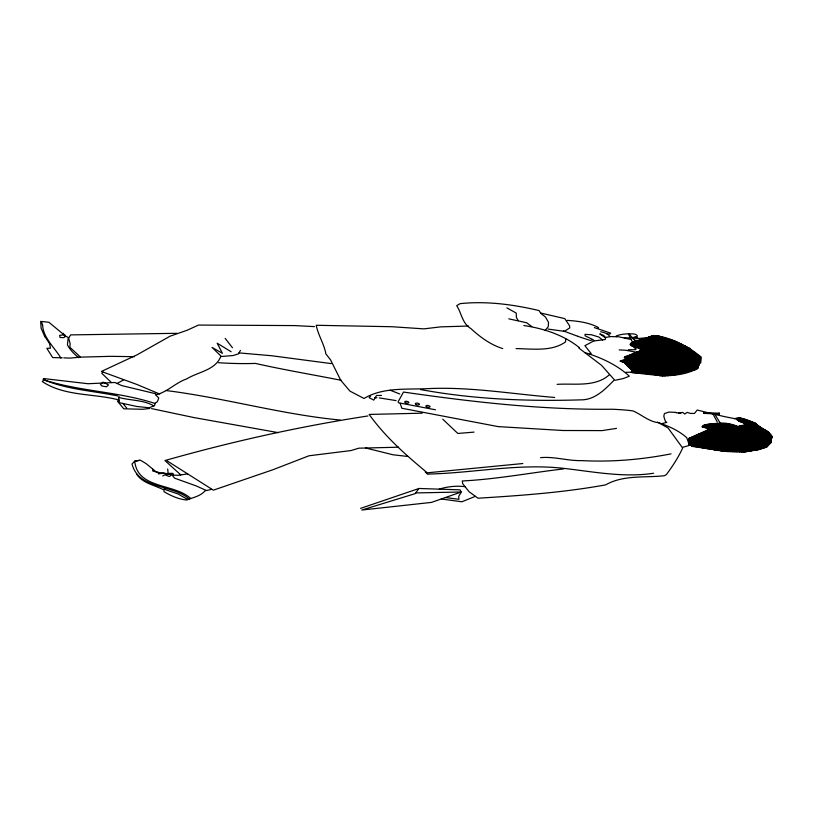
<?xml version="1.0" encoding="UTF-8"?>
<svg xmlns="http://www.w3.org/2000/svg" width="813" height="813" viewBox="0 0 813 813"><rect width="100%" height="100%" fill="white"/><g stroke="black" fill="none" stroke-linecap="round" stroke-linejoin="round"><path stroke-width="1.22" d="M42.611 324.682C42.855 337.476 54.573 347.456 60.843 357.994M565.726 338.574L565.553 341.897C551.702 351.856 532.322 348.797 516.082 348.604M381.47 395.443L376.48 395.464L373.777 400.108L369.122 397.689L370.596 396.033M172.763 474.619L172.468 475.575L174.632 478.186L196.055 485.869L206.177 490.391M118.485 397.791L119.125 396.571M102.773 371.754L101.889 373.37L111.462 382.598M397.994 402.039L403.502 392.049C472.881 402.089 542.464 410.006 612.697 409.244C619.547 409.62 626.406 409.925 633.195 410.971C641.813 414.742 648.977 421.764 658.672 422.709C668.713 426.195 678.713 430.524 686.731 437.668L689.454 445.28M240.424 350.403L238.412 353.879L233.128 355.535L220.658 356.551M460.808 493.013L458.695 496.337L458.928 499.314L445.422 497.536M187.59 499.273L187.071 500.025C178.84 499.385 171.045 495.879 164.023 491.662L163.88 489.121M415.626 492.932L461.093 492.007L460.117 489.853L418.929 488.471L415.158 493.643L361.765 510.046L431.5 502.393L461.235 492.007M545.106 330.566L548.257 326.623L548.531 322.344L545.432 316.979L541.062 313.594L538.989 310.546C513.094 304.489 486.713 300.861 460.097 303.645L456.693 305.678C461.723 313.279 462.191 323.533 470.93 328.615C480.198 337.11 490.605 344.834 502.749 348.584M734.342 418.725C741.69 416.469 748.773 420.88 755.541 423.217C760.226 428.99 769.403 429.884 772.35 437.14L771.11 439.406L771.019 442.516L767.177 446.693L760.053 449.345L744.637 451.947L726.812 451.53L692.148 446.388L688.865 442.638L689.068 438.359L708.326 429.671L706.588 428.105L702.025 426.866L703.418 425.331C714.657 423.055 727.005 421.551 737.858 426.52L745.297 425.016L743.936 423.136L736.863 419.63L737.289 419.071C723.702 416.795 710.389 413.268 697.188 410.026L694.485 413.431L690.491 413.431L687.148 412.374L684.77 414.03L682.717 412.384L678.906 413.136M173.525 474.467L156.574 472.201L146.167 463.674L140.466 460.209L134.734 461.327L132.001 463.969C138.505 489.568 173.118 484.355 189.429 499.212M44.664 379.356L42.296 381.571C64.735 396.51 93.678 393.268 118.962 399.976M630.502 344.275L632.605 342.456M630.908 345.24L635.227 341.521M631.803 345.789L637.839 340.576L699.942 360.474M632.971 346.104L640.197 339.864M634.13 346.419L641.996 339.631M635.288 346.734L643.886 339.316M636.457 347.049L645.837 338.95M621.264 361.48L622.077 360.779L668.723 375.697M625.329 357.974L628.043 355.627M637.616 347.364L650.227 336.48M622.362 361.846L624.14 360.311M625.847 358.838L631.01 354.387M638.581 347.852L652.514 335.83M623.459 362.222L626.203 359.854M626.376 359.702L633.977 353.137M639.526 348.35L654.191 335.698M624.557 362.588L636.386 352.385M640.461 348.858L655.735 335.688L678.55 342.974M625.227 363.33L638.723 351.683M640.614 350.047L657.28 335.667M625.868 364.102L658.449 335.972M626.508 364.864L659.567 336.328M627.148 365.626L660.684 336.684M627.788 366.399L661.802 337.029M628.52 367.08L662.92 337.385M629.313 367.71L664.038 337.741M630.116 368.34L665.156 338.096M630.908 368.97L666.274 338.442M631.711 369.6L667.392 338.797M631.904 370.748L668.51 339.153M631.894 372.08L669.627 339.509M632.758 372.649L670.745 339.854M634.211 372.71L671.863 340.21M635.675 372.771L672.981 340.566M637.128 372.832L674.099 340.921M638.581 372.893L675.125 341.348M640.034 372.954L676.111 341.816M677.097 342.283L641.406 373.096L631.914 370.067M642.748 373.258L678.083 342.751M679.068 343.228L644.089 373.411L631.386 369.336M645.441 373.563L680.054 343.696M681.04 344.163L646.782 373.726L630.187 368.401M648.134 373.878L682.026 344.631M649.465 374.051L683.011 345.098M650.786 374.224L683.987 345.566M652.117 374.397L684.973 346.033M653.439 374.569L685.959 346.501M654.76 374.752L686.944 346.968M656.02 374.976L687.93 347.436M657.25 375.24L688.916 347.903M658.479 375.494L689.709 348.533M659.709 375.748L690.491 349.184M662.453 376.023L692.056 350.464M664.079 375.941L692.839 351.114M665.705 375.85L693.621 351.755L648.154 337.161M667.321 375.769L694.404 352.395M668.947 375.687L695.186 353.045M670.573 375.606L695.969 353.685M672.199 375.515L696.751 354.326M674.282 375.037L697.534 354.966M676.436 374.488L698.316 355.616M678.591 373.95L699.099 356.257M699.881 356.897L680.755 373.411L626.864 356.124M682.91 372.862L700.145 357.984M685.064 372.324L700.034 359.407L639.475 339.986M687.219 371.785L699.912 360.82M689.373 371.236L699.8 362.242M699.322 363.97L691.528 370.698L635.37 352.69M693.682 370.159L698.54 365.962M696.548 369L697.757 367.954M689.119 438.685L689.871 438.034M702.656 426.998L705.003 424.975M689.068 440.046L692.94 436.713L740.003 451.764M703.834 427.303L707.3 424.315M689.018 441.418L695.999 435.382M705.013 427.608L708.966 424.193M688.967 442.78L699.068 434.061M706.192 427.912L710.633 424.071M689.576 443.573L702.127 432.729M707.086 428.451L712.31 423.949M690.217 444.335L704.952 431.612M707.777 429.183L713.977 423.827M690.857 445.097L707.767 430.504M708.418 429.945L715.623 423.725M691.497 445.87L717.259 423.624M692.361 446.439L718.905 423.532M720.542 423.431L693.804 446.5L691.365 445.707M695.257 446.571L722.127 423.38M696.599 446.733L723.651 423.39M697.869 446.957L725.166 423.39M699.129 447.18L726.69 423.4M700.4 447.414L727.899 423.675M701.66 447.638L729.048 424M702.93 447.861L730.186 424.335M736.527 418.858L737.157 418.319M704.19 448.085L731.334 424.66M737.117 419.671L738.875 418.146M705.46 448.309L732.472 424.996M737.838 420.372L740.592 417.984M706.731 448.532L733.621 425.321M738.641 420.992L741.741 418.319M707.991 448.766L734.769 425.656M739.606 421.48L742.818 418.705M709.261 448.989L735.907 425.982M740.653 421.886L743.905 419.081M710.521 449.213L737.056 426.317M741.71 422.303L744.993 419.467M711.792 449.437L738.346 426.52L772.198 437.414M742.757 422.709L746.07 419.854M713.062 449.66L740.978 425.565M743.804 423.126L747.157 420.23M714.342 449.874L742.879 425.25L769.403 433.715M744.413 423.919L748.245 420.616M715.633 450.077L744.627 425.047M749.322 421.002L745.003 424.732L768.122 432.191M716.924 450.28L750.409 421.378M718.225 450.483L751.486 421.764M719.515 450.676L752.574 422.15M720.816 450.88L753.661 422.526M722.107 451.083L754.738 422.912M723.479 451.215L755.785 423.329M724.911 451.296L756.537 424L738.428 418.197M726.355 451.367L757.299 424.66M727.798 451.449L758.051 425.331M729.231 451.52L758.803 425.992M759.647 426.591L730.674 451.591L689.251 438.309M732.157 451.632L760.501 427.171M733.661 451.652L761.344 427.76M735.155 451.682L762.198 428.349M736.659 451.703L763.041 428.929M763.946 429.467L738.153 451.733L692.219 437.018M739.647 451.754L764.87 429.986M741.151 451.784L765.795 430.514M742.645 451.804L766.71 431.032M744.149 451.835L767.614 431.581M745.816 451.703L768.255 432.343M747.696 451.398L768.895 433.105M749.586 451.093L769.535 433.878M751.466 450.788L770.175 434.64M753.346 450.473L770.815 435.402M755.236 450.168L771.456 436.175M757.116 449.863L772.096 436.937M758.996 449.559L770.734 439.437M762.066 448.227L770.897 440.605M764.057 447.831L771.08 441.764M766.039 447.435L766.781 446.794M597.474 328.432L598.52 327.548C588.988 322.476 577.85 321.013 567.128 320.383M102.977 382.212L100.446 384.305L101.828 385.972L106.503 386.805L108.495 384.915L103.668 382.283M609.333 374.752C595.451 387.405 574.425 383.248 557.108 384.346M630.644 372.405C653.154 374.691 676.802 379.701 697.859 368.36L699.078 363.939L700.745 362.73L701.284 357.161C687.717 346.043 671.091 337.151 653.439 335.505C646.172 338.787 638.479 339.661 631.162 342.913L630.085 344.539L631.234 345.688L640.654 349.041L639.77 350.891L635.014 352.964L635.512 353.797L633.256 355.362L625.116 356.551L624.242 357.649L626.234 358.99L619.994 361.094L624.394 362.669L631.782 370.017L632.067 372.476M166.198 488.034L164.114 489.182L178.118 494.009L187.833 499.568M116.899 383.502L123.678 379.884M162.712 475.951L167.62 473.39M593.957 340.83L584.903 345.677L591.214 353.635L589.466 354.204M475.392 496.326L461.865 501.784L441.296 498.979M360.576 508.379L419.01 488.471M134.297 461.347L139.348 460.249M439.203 489.152C447.536 486.55 456.408 485.574 465.097 486.692M682.707 447.313L689.007 445.504M211.553 489.375L205.039 490.849C200.638 496.001 194.022 497.21 188.199 499.467L190.557 498.328C174.206 483.308 137.641 489.121 134.734 461.327M119.47 400.596L117.407 401.083L123.769 408.797L142.621 409.295L149.897 408.441M628.337 349.712L635.441 349.712L636.152 348.96L633.794 347.415M615.197 380.25L623.154 378.604L629.343 376.195C616.782 364.661 600.98 357.547 584.842 352.578M653.54 473.257C622.9 477.963 591.529 471.347 560.97 468.054C517.119 463.634 473.633 472.881 429.884 474.02L427.567 474.203L425.24 471.926M187.62 473.877L178.454 475.3L171.878 475.158M661.436 423.746L666.823 422.374L665.522 421.652L664.262 417.973L663.825 416.063L664.434 413.573L668.957 412.059L675.613 412.384M671.05 453.857C641.65 459.619 611.569 462.201 581.62 460.605C567.87 460.991 554.131 456.327 540.594 457.658M155.7 394.813C167.132 392.354 175.669 382.577 186.878 378.828C198.179 371.765 215.984 370.189 220.892 355.992L212.041 347.415L222.406 353.299L217.183 343.208L231.146 351.755M616.508 428.38L602.128 430.605L563.003 430.504L498.115 426.601L401.774 408.238L400.25 403.461M164.074 473.105L158.505 473.888L158.007 472.302L152.834 471.073L152.58 469.274M64.715 334.773L59.613 335.352L60.03 337.476L63.739 337.669L65.406 336.46L64.634 334.986M80.081 357.151L70.203 358.096L63.8 357.862M367.974 415.961C299.519 426.469 231.573 441.652 164.948 460.544L180.781 474.894M594.273 340.911L605.289 339.519L605.573 337.71L603.683 335.413L599.781 333.919L604.963 337.517L609.892 336.724C608.124 333.35 604.079 332.517 600.655 331.755M633.236 338.889L647.107 337.741M522.82 463.532L427.303 472.81C406.094 455.27 385.301 436.977 369.183 414.437L422.262 413.177M474.02 432.12L457.821 433.461L442.75 419.173M563.643 468.918C529.822 472.831 496.357 479.274 462.241 480.971L462.739 483.735L469.101 491.743L477.993 498.217C520.696 495.564 563.5 492.556 605.634 484.863C623.368 474.762 644.658 477.892 664.211 475.747L666.274 474.711C672.534 466.367 678.276 457.516 682.676 448.044L668.083 427.984L657.473 422.11M631.152 372.171L625.715 372.334M398.624 447.201L358.818 448.176L351.013 450.554L309.001 455.778L272.822 469.772L213.352 490.168L167.285 460.991M62.245 357.832L52.652 357.557L46.839 348.33L50.467 348.218L49.552 343.645L45.223 336.989M468.613 326.033L440.656 326.867L423.868 328.869L391.927 326.724L316.206 325.281C318.178 335.22 324.174 344.092 325.891 353.909L330.556 359.864L340.738 380.271L349.925 391.104L364.011 398.482C382.384 387.415 405.372 389.518 426.042 388.716C469.172 386.439 511.773 394.01 554.608 397.445M607.047 334.123L609.892 334.041L610.695 333.157L594.364 327.578M374.559 397.831L376.907 397.76M679.079 413.045L680.989 412.984M177.071 333.31L70.579 334.895L68.688 338.279L70.101 343.452L69.918 347.303L80.507 357.141L110.456 356.328L134.44 356.673M218.453 362.72C230.76 363.492 243.057 363.848 255.404 363.411C283.92 369.885 312.812 374.661 341.521 380.372M609.76 336.541L618.551 336.765L631.132 339.539M719.576 413.197L703.56 412.608L703.499 413.37L719.393 414.051M314.458 326.613L294.733 325.586L198.474 325.068L187.203 330.23L170.12 336.176L137.133 354.793L101.391 371.46L136.716 384.397L159.765 394.051M688.885 444.233L689.973 444.294M508.816 318.838L526.712 322.781L531.793 326.572M619.181 349.895L625.685 350.251L636.427 352.222M396.104 400.596L379.244 397.903M238.981 352.893L271.705 355.748L331.226 363.594M676.833 412.801L678.875 413.034M340.342 420.057C281.633 414.508 224.673 397.872 166.198 390.555M407.587 456.449L392.882 454.752L365.596 447.973M523.836 325.525C543.775 328.543 563.439 334.854 579.445 347.679M548.053 329.072L564.395 331.348L569.781 327.893L569.547 325.769L564.811 318.645L540.869 313.056M420.494 389.529C473.278 399.315 527.18 401.48 580.746 399.864C594.933 400.118 605.228 389.183 614.415 379.844L601.59 365.372L578.927 348.116M117.855 395.951C93.576 390.921 67.957 389.64 44.918 380.21M151.553 408.604L194.002 417.577L278.392 432.668M398.604 402.781L435.443 409.782M155.71 393.746L121.726 385.586L114.928 382.496L87.997 383.726L43.536 378.543L43.099 379.62C79.42 391.5 119.013 391.541 155.192 403.522M657.473 335.667L674.932 341.257M654.079 335.698L682.158 344.692M652.626 335.789L685.765 346.409M651.701 336.054L689.109 348.035M650.776 336.318L690.217 348.96M649.841 336.582L691.335 349.875L660.939 376.013L626.63 365.017M648.916 336.846L692.452 350.789M647.676 337.578L694.688 352.629M647.209 337.984L695.796 353.543M646.731 338.391L696.914 354.468M646.264 338.797L698.032 355.383M645.288 339.051L699.15 356.297M644.191 339.255L700.217 357.202M643.083 339.468L700.166 357.75M641.884 339.641L700.125 358.289M640.654 339.804L700.074 358.838M638.652 340.291L699.983 359.925M637.006 340.881L699.891 361.023M636.183 341.175L699.851 361.572M635.36 341.47L699.81 362.11M634.526 341.765L699.759 362.659M633.703 342.06L699.627 363.177M632.88 342.364L699.434 363.675M632.057 342.659L699.241 364.173M631.406 343.005L699.048 364.671M631.081 343.462L698.845 365.169M630.756 343.919L698.652 365.667M630.431 344.377L698.458 366.165M630.593 344.986L698.265 366.663M639.78 348.492L698.072 367.161M640.807 349.387L697.869 367.659M640.664 349.895L697.676 368.157M640.512 350.413L697.188 368.563M640.359 350.921L696.629 368.939M639.902 351.338L696.08 369.326M638.988 351.602L695.491 369.702M638.083 351.877L694.515 369.945M637.179 352.141L693.53 370.189M636.274 352.415L692.554 370.443M634.465 352.954L690.593 370.931M633.683 353.269L689.617 371.175M632.921 353.584L688.631 371.429M632.168 353.899L687.656 371.673M631.406 354.214L686.67 371.917M630.654 354.539L685.694 372.161M629.892 354.854L684.719 372.415M629.13 355.169L683.733 372.659M628.378 355.484L682.757 372.903M627.616 355.809L681.772 373.147M626.101 356.44L679.81 373.645M625.339 356.755L678.835 373.889M624.841 357.161L677.859 374.132M625.258 357.852L676.873 374.387M625.675 358.543L675.898 374.63M626.091 359.244L674.912 374.874M626.234 359.844L673.936 375.118M625.207 360.078L672.951 375.372M624.171 360.311L671.741 375.545M623.144 360.535L670.237 375.616M621.081 361.002L667.219 375.779M624.709 362.72L665.715 375.85M625.349 363.482L664.211 375.931M625.99 364.254L662.697 376.013M627.27 365.779L655.918 374.956M627.91 366.551L652.636 374.468M628.988 367.456L649.658 374.071M631.904 370.626L639.048 372.913M631.904 371.185L637.026 372.832M631.894 371.744L635.004 372.74M631.894 372.303L632.992 372.659M739.769 418.065L753.102 422.333M737.076 418.319L757.533 424.874M735.735 418.451L758.529 425.758M737.005 419.417L759.881 426.744M737.564 420.158L761.395 427.79M738.814 421.124L762.909 428.837M743.986 423.339L765.013 430.067M744.515 424.071L767.279 431.357M744.22 425.097L768.763 432.953M741.629 425.382L770.043 434.488M740.724 425.656L770.683 435.25M739.911 425.951L771.324 436.012M739.088 426.246L771.964 436.784M726.67 423.39L771.862 437.872M724.901 423.39L771.537 438.329M723.143 423.38L771.202 438.776M721.375 423.38L770.876 439.233M719.901 423.471L770.754 439.752M718.428 423.553L770.846 440.351M716.954 423.644L770.948 440.941M715.481 423.736L771.039 441.53M714.007 423.827L771.141 442.12M712.584 423.929L771.049 442.648M675.501 412.445L676.345 412.719M711.162 424.03L770.531 443.044M709.729 424.132L770.002 443.441M708.306 424.244L769.484 443.837M706.883 424.345L768.966 444.223M705.989 424.62L768.437 444.62M705.166 424.914L768.011 445.046M704.353 425.209L767.696 445.504M703.611 425.534L767.37 445.961M703.184 425.961L767.045 446.418M702.747 426.378L766.73 446.876M702.31 426.805L704.058 427.364M706.924 428.278L766.405 447.333M707.686 429.081L765.389 447.567M708.428 429.884L764.311 447.78M708.143 430.351L763.234 447.993M707.361 430.656L762.157 448.207M706.578 430.971L761.344 448.512M705.796 431.276L760.826 448.908M705.013 431.591L760.297 449.294M704.231 431.896L759.24 449.518M703.438 432.211L758.082 449.711M702.656 432.516L756.923 449.894M701.893 432.831L755.765 450.087M701.152 433.156L754.606 450.27M700.41 433.481L753.448 450.463M699.668 433.796L752.279 450.656M698.916 434.122L751.121 450.839M698.174 434.447L749.962 451.032M697.432 434.762L748.803 451.215M696.69 435.087L747.645 451.408M695.938 435.412L746.486 451.601M695.196 435.727L745.328 451.784M694.454 436.053L743.702 451.825M693.713 436.378L741.852 451.794M691.477 437.343L736.304 451.703M690.735 437.668L734.464 451.672M689.993 437.983L732.615 451.642M689.109 438.827L728.651 451.489M689.089 439.376L726.558 451.378M689.068 439.935L724.474 451.276M689.048 440.483L722.147 451.083M689.028 441.042L718.753 450.565M689.007 441.591L715.369 450.036M688.987 442.15L711.69 449.416M688.967 442.699L707.747 448.715M689.444 443.41L703.814 448.014M690.085 444.183L699.871 447.313M690.725 444.945L695.938 446.611M577.779 336.287L563.429 330.952M577.626 336.277L590.055 340.403L593.256 339.773L585.126 335.82L584.984 334.346L591.468 334.763L598.866 337.06L602.636 339.997M399.783 393.99L390.21 390.22M163.057 489.548C154.013 484.975 142.163 482.983 136.452 473.938M506.875 307.883L516.225 313.066L516.438 317.629L518.155 320.485M65.375 335.911L48.882 322.273L41.605 321.45L42.489 325.332M78.759 357.71C74.268 354.194 70.04 349.925 67.428 344.814L68.241 337.436L64.796 335.708L63.262 333.32M629.201 334.062L635.299 341.175M155.974 395.138L158.718 397.923L157.925 400.413L157.031 402.029L155.313 402.933L154.511 405.738L149.064 407.73L136.757 406.48L119.145 402.648L118.81 397.415C130.161 400.646 142.773 399.722 153.291 405.555L153.515 406.104M169.724 473.918L170.862 475.28L169.419 476.53L165.862 475.239L169.236 473.329L173.037 473.41L172.712 474.02L168.189 473.562L167.671 468.979M122.854 403.39L126.716 408.065M225.16 338.36L232.467 347.751M714.647 413.98L720.298 423.207M713.184 414.366L717.29 422.018M632.351 341.907L628.388 333.879M44.888 336.856L41.117 328.218L40.65 321.318M719.159 413.106L719.363 414.091M634.851 337.151A1.758 0.732 9.6 0 1 637.026 337.466A1.758 0.732 9.6 0 1 637.453 338.432M616.569 336.714A1.839 0.772 9.6 0 1 616.467 335.85A28.983 12.063 9.6 0 1 633.459 333.919A3.577 1.494 9.6 0 1 636.965 335.302A3.577 1.494 9.6 0 1 636.162 336.897A27.205 11.321 9.6 0 1 624.232 337.812M426.754 406.947A2.104 0.874 9.6 0 0 430.016 406.744A2.104 0.874 9.6 0 0 427.059 405.453A2.104 0.874 9.6 0 0 426.754 406.947M416.205 404.61A2.104 0.874 9.6 0 0 419.467 404.407A2.104 0.874 9.6 0 0 416.51 403.116A2.104 0.874 9.6 0 0 416.205 404.61M405.575 402.791A2.104 0.874 9.6 0 0 408.848 402.598A2.104 0.874 9.6 0 0 405.89 401.307A2.104 0.874 9.6 0 0 405.575 402.791"/></g></svg>
